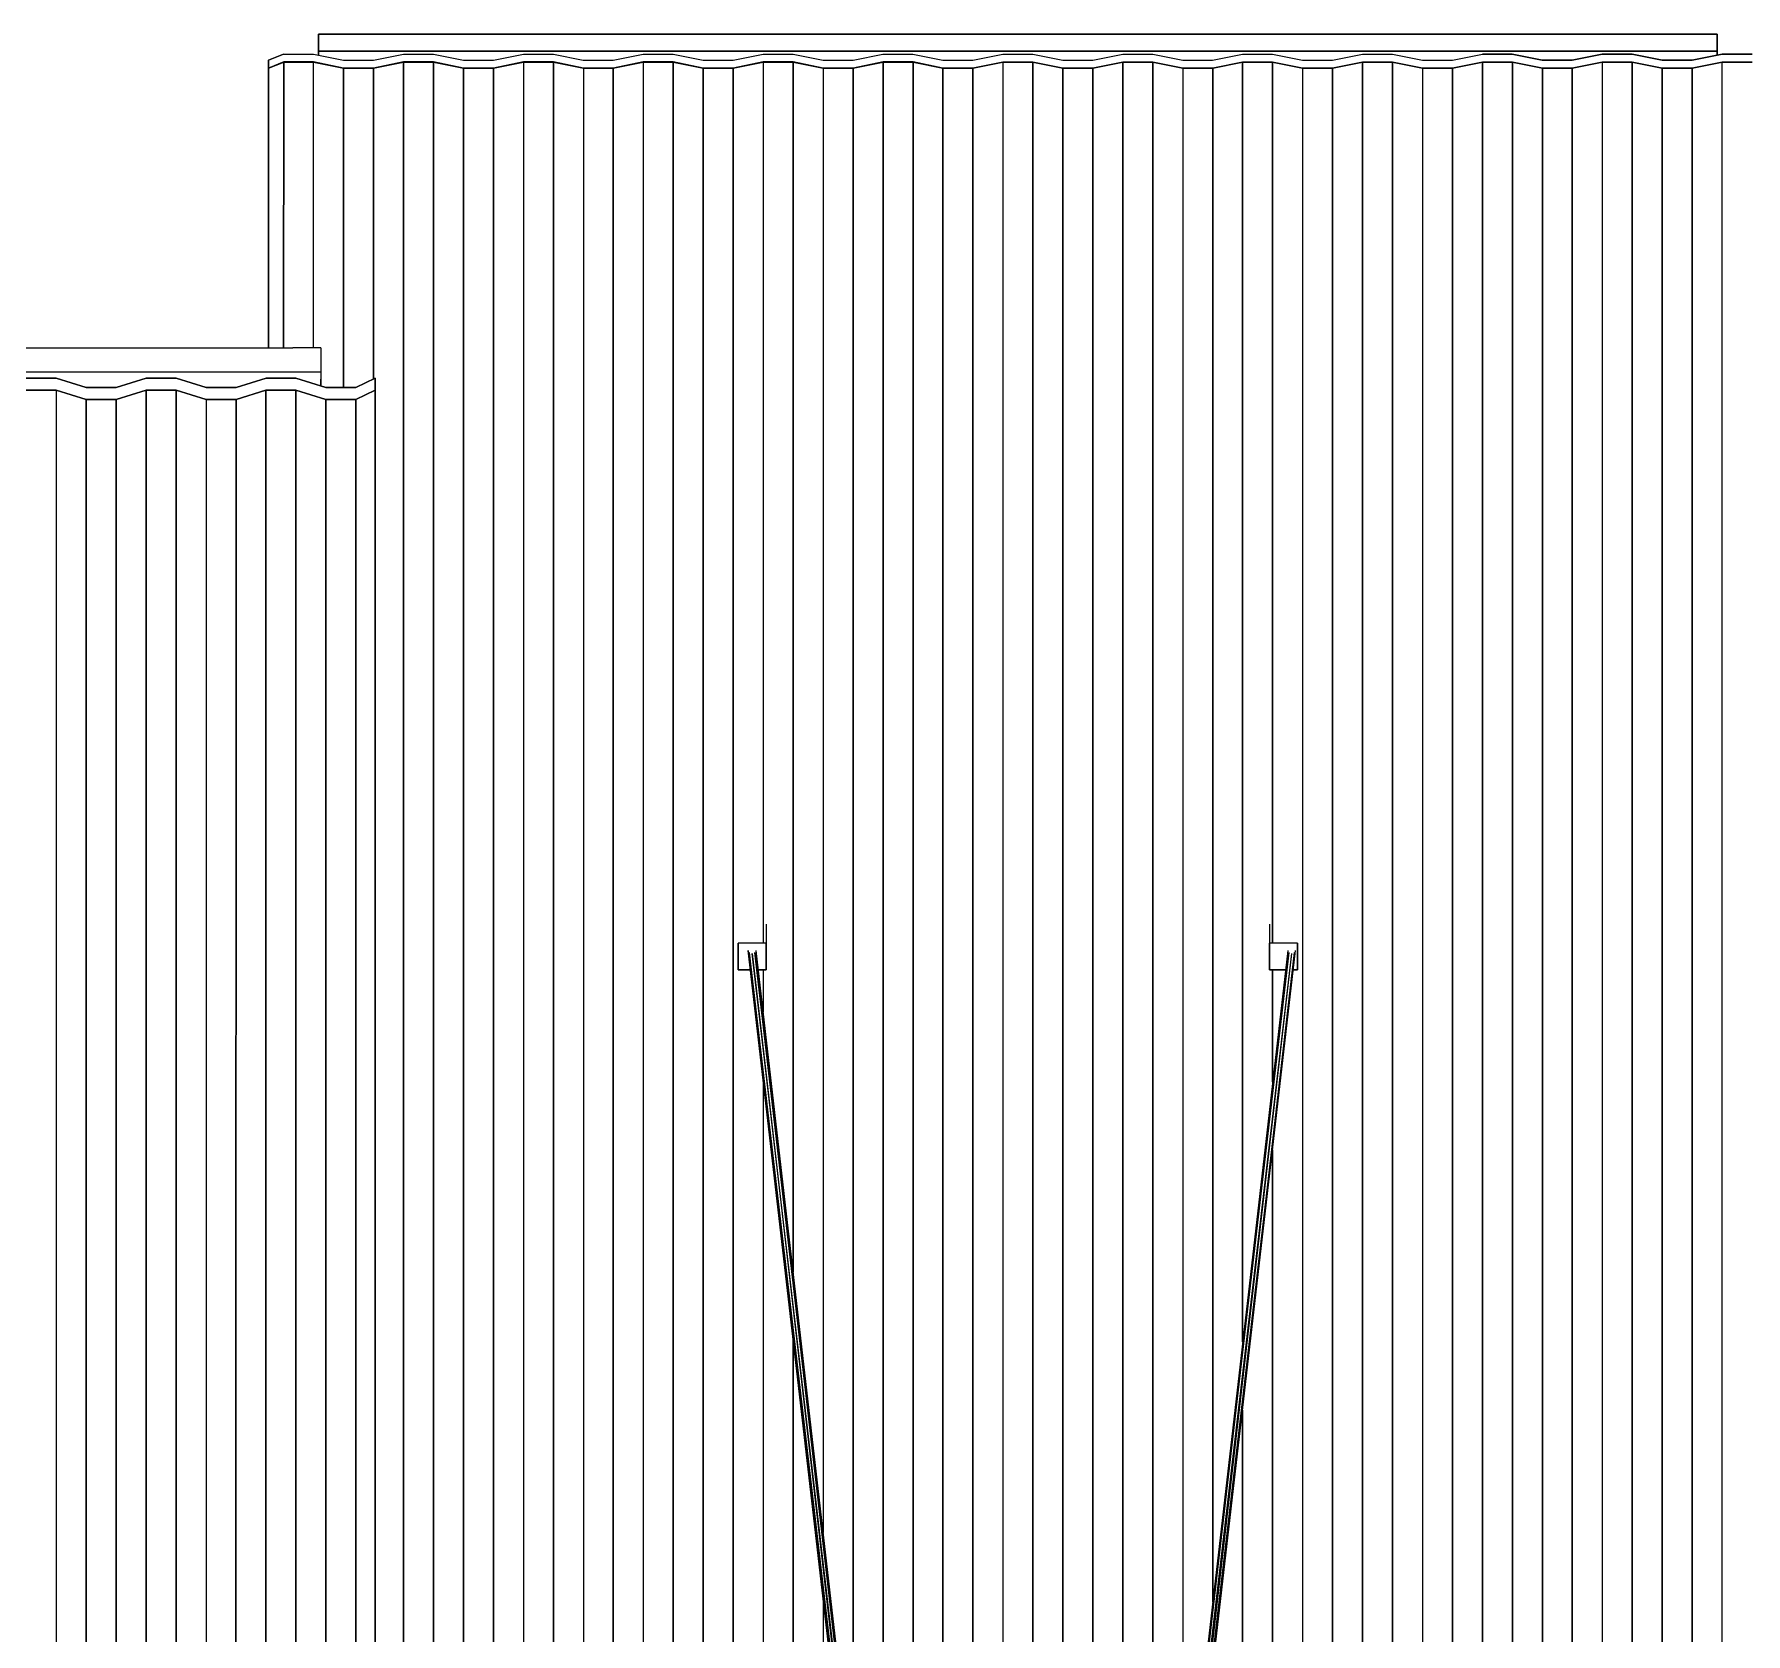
# Model space of a CAD drawing. Extents: x -32 to 51.8, y -51.6 to -5.5.
# Drawn here: x 0.454 to 5.349, y -16.562 to -11.988 of the extents above; entities that cross this region are included whole.
import ezdxf

# ---------------------------------------------------------------- set-up
doc = ezdxf.new("R2010")
doc.units = 0
doc.header["$MEASUREMENT"] = 0
doc.layers.get('0').update_dxf_attribs({"linetype": 'CONTINUOUS'})
doc.layers.add('hachures', color=5, linetype='CONTINUOUS')

msp = doc.modelspace()

# ---------------------------------------------------------------- linework, layer by layer
for p, q in [((1.2671, -12.0473), (1.2671, -11.9877)), ((1.2671, -11.9877), (1.2671, -12.0363)), ((1.3472, -11.9877), (1.2672, -11.9877)), ((1.2672, -12.0363), (1.2672, -11.9877)), ((1.2672, -11.9877), (1.3472, -11.9877)), ((5.1872, -11.9877), (1.3472, -11.9877)), ((1.3472, -11.9877), (5.1872, -11.9877)), ((5.2672, -11.9877), (5.1872, -11.9877)), ((5.1872, -11.9877), (5.2672, -11.9877)), ((5.2671, -12.0363), (5.2671, -11.9877)), ((5.2671, -11.9877), (5.2671, -11.9877)), ((5.2672, -11.9877), (5.2672, -12.0363)), ((1.2671, -12.0363), (1.2671, -12.0473)), ((1.2672, -12.0473), (1.2672, -12.0363)), ((1.2672, -12.0363), (1.3472, -12.0363)), ((1.3472, -12.0363), (1.2672, -12.0363)), ((1.3472, -12.0363), (5.1872, -12.0363)), ((5.1872, -12.0363), (1.3472, -12.0363)), ((5.1872, -12.0363), (5.2672, -12.0363)), ((5.2672, -12.0363), (5.1872, -12.0363)), ((5.2671, -12.0474), (5.2671, -12.0363)), ((5.2672, -12.0363), (5.2672, -12.0474)), ((1.1236, -12.062), (1.167, -12.0443)), ((1.167, -12.0444), (1.1236, -12.0621)), ((1.1237, -12.0847), (1.1236, -12.062)), ((1.1236, -12.0621), (1.1236, -12.885)), ((1.1236, -12.0621), (1.1237, -12.0848)), ((1.1672, -12.067), (1.1237, -12.0847)), ((1.1237, -12.0848), (1.1672, -12.0671)), ((1.1237, -12.885), (1.1237, -12.0848)), ((1.167, -12.0443), (1.2528, -12.0443)), ((1.167, -12.0671), (1.167, -12.067)), ((1.2529, -12.067), (1.1672, -12.067)), ((1.1672, -12.0671), (1.2529, -12.0671)), ((1.2528, -12.0443), (1.3385, -12.062)), ((1.2528, -12.067), (1.2528, -12.0671)), ((1.3386, -12.0847), (1.2529, -12.067)), ((1.2529, -12.0671), (1.3386, -12.0848)), ((1.3385, -12.062), (1.4242, -12.062)), ((1.3385, -12.0847), (1.3385, -12.0848)), ((1.3385, -12.0848), (1.3385, -12.0847)), ((1.4243, -12.0847), (1.3386, -12.0847)), ((1.3386, -12.0848), (1.4243, -12.0848)), ((1.4242, -12.062), (1.5099, -12.0443)), ((1.4242, -12.0847), (1.4242, -12.0848)), ((1.51, -12.067), (1.4243, -12.0847)), ((1.4243, -12.0848), (1.51, -12.0671)), ((1.5099, -12.0443), (1.5956, -12.0443)), ((1.5099, -12.067), (1.5099, -12.0671)), ((1.5099, -12.0671), (1.5099, -12.067)), ((1.5957, -12.067), (1.51, -12.067)), ((1.51, -12.0671), (1.5957, -12.0671)), ((1.5956, -12.0443), (1.6813, -12.062)), ((1.5956, -12.067), (1.5956, -12.0671)), ((1.6814, -12.0847), (1.5957, -12.067)), ((1.5957, -12.0671), (1.6814, -12.0848)), ((1.6813, -12.062), (1.767, -12.062)), ((1.6813, -12.0848), (1.6813, -12.0847)), ((1.6813, -12.0847), (1.6813, -12.0848)), ((1.7672, -12.0847), (1.6814, -12.0847)), ((1.6814, -12.0848), (1.7672, -12.0848)), ((1.767, -12.062), (1.8528, -12.0443)), ((1.767, -12.0848), (1.767, -12.0847)), ((1.767, -12.0847), (1.767, -12.0848)), ((1.8529, -12.067), (1.7672, -12.0847)), ((1.7672, -12.0848), (1.8529, -12.0671)), ((1.8528, -12.0443), (1.9385, -12.0443)), ((1.8528, -12.0671), (1.8528, -12.067)), ((1.9386, -12.067), (1.8529, -12.067)), ((1.8529, -12.0671), (1.9386, -12.0671)), ((1.9385, -12.0443), (2.0242, -12.062)), ((1.9385, -12.0671), (1.9385, -12.067)), ((1.9385, -12.067), (1.9385, -12.0671)), ((2.0243, -12.0847), (1.9386, -12.067)), ((1.9386, -12.0671), (2.0243, -12.0848)), ((2.0242, -12.062), (2.1099, -12.062)), ((2.0242, -12.0848), (2.0242, -12.0847)), ((2.11, -12.0847), (2.0243, -12.0847)), ((2.0243, -12.0848), (2.11, -12.0848)), ((2.1099, -12.062), (2.1956, -12.0443)), ((2.1099, -12.0848), (2.1099, -12.0847)), ((2.1099, -12.0847), (2.1099, -12.0848)), ((2.1957, -12.067), (2.11, -12.0847)), ((2.11, -12.0848), (2.1957, -12.0671)), ((2.1956, -12.0443), (2.2813, -12.0443)), ((2.1956, -12.0671), (2.1956, -12.067)), ((2.2814, -12.067), (2.1957, -12.067)), ((2.1957, -12.0671), (2.2814, -12.0671)), ((2.2813, -12.0443), (2.367, -12.062)), ((2.2813, -12.0671), (2.2813, -12.067)), ((2.2813, -12.067), (2.2813, -12.0671)), ((2.3672, -12.0847), (2.2814, -12.067)), ((2.2814, -12.0671), (2.3672, -12.0848)), ((2.367, -12.062), (2.4528, -12.062)), ((2.367, -12.0848), (2.367, -12.0847)), ((2.4529, -12.0847), (2.3672, -12.0847)), ((2.3672, -12.0848), (2.4529, -12.0848)), ((2.4528, -12.062), (2.5385, -12.0443)), ((2.4528, -12.0848), (2.4528, -12.0847)), ((2.4528, -12.0847), (2.4528, -12.0848)), ((2.5386, -12.067), (2.4529, -12.0847)), ((2.4529, -12.0848), (2.5386, -12.0671)), ((2.5385, -12.0443), (2.6242, -12.0443)), ((2.5385, -12.0671), (2.5385, -12.0671)), ((2.6243, -12.067), (2.5386, -12.067)), ((2.5386, -12.0671), (2.6243, -12.0671)), ((2.6242, -12.0443), (2.7099, -12.062)), ((2.6242, -12.0671), (2.6242, -12.067)), ((2.6242, -12.067), (2.6242, -12.0671)), ((2.71, -12.0847), (2.6243, -12.067)), ((2.6243, -12.0671), (2.71, -12.0848)), ((2.7099, -12.062), (2.7956, -12.062)), ((2.7099, -12.0848), (2.7099, -12.0847)), ((2.7957, -12.0847), (2.71, -12.0847)), ((2.71, -12.0848), (2.7957, -12.0848)), ((2.7956, -12.062), (2.8813, -12.0443)), ((2.7956, -12.0848), (2.7956, -12.0847)), ((2.7956, -12.0847), (2.7956, -12.0848)), ((2.8814, -12.067), (2.7957, -12.0847)), ((2.7957, -12.0848), (2.8814, -12.0671)), ((2.8813, -12.0443), (2.967, -12.0443)), ((2.8813, -12.0671), (2.8813, -12.0671)), ((2.9672, -12.067), (2.8814, -12.067)), ((2.8814, -12.0671), (2.9672, -12.0671)), ((2.967, -12.0443), (3.0528, -12.0621)), ((2.967, -12.0671), (2.967, -12.067)), ((2.967, -12.067), (2.967, -12.0671)), ((3.0529, -12.0847), (2.9672, -12.067)), ((2.9672, -12.0671), (3.0529, -12.0848)), ((3.0528, -12.0621), (3.1385, -12.0621)), ((3.0528, -12.0848), (3.0528, -12.0847)), ((3.1386, -12.0848), (3.0529, -12.0847)), ((3.0529, -12.0848), (3.1386, -12.0848)), ((3.1385, -12.0621), (3.2242, -12.0444)), ((3.1385, -12.0848), (3.1385, -12.0848)), ((3.1385, -12.0848), (3.1385, -12.0848)), ((3.1386, -12.0848), (3.2243, -12.0671)), ((3.2243, -12.0671), (3.1386, -12.0848)), ((3.2242, -12.0444), (3.3099, -12.0444)), ((3.2242, -12.0671), (3.2242, -12.0671)), ((3.2243, -12.0671), (3.31, -12.0671)), ((3.31, -12.0671), (3.2243, -12.0671)), ((3.3099, -12.0444), (3.3956, -12.0621)), ((3.3099, -12.0671), (3.3099, -12.0671)), ((3.3099, -12.0671), (3.3099, -12.0671)), ((3.31, -12.0671), (3.3957, -12.0848)), ((3.3957, -12.0848), (3.31, -12.0671)), ((3.3956, -12.0621), (3.4813, -12.0621)), ((3.3956, -12.0848), (3.3956, -12.0847)), ((3.3956, -12.0847), (3.3956, -12.0848)), ((3.3957, -12.0848), (3.4814, -12.0848)), ((3.4814, -12.0848), (3.3957, -12.0848)), ((3.4813, -12.0621), (3.567, -12.0444)), ((3.4813, -12.0848), (3.4813, -12.0848)), ((3.4813, -12.0848), (3.4813, -12.0848)), ((3.4814, -12.0848), (3.5672, -12.0671)), ((3.5672, -12.0671), (3.4814, -12.0848)), ((3.567, -12.0444), (3.6528, -12.0444)), ((3.567, -12.0671), (3.567, -12.0671)), ((3.5672, -12.0671), (3.6529, -12.0671)), ((3.6529, -12.0671), (3.5672, -12.0671)), ((3.6528, -12.0444), (3.7385, -12.0621)), ((3.6528, -12.0671), (3.6528, -12.0671)), ((3.6528, -12.0671), (3.6528, -12.0671)), ((3.6529, -12.0671), (3.7386, -12.0848)), ((3.7386, -12.0848), (3.6529, -12.0671)), ((3.7385, -12.0621), (3.8242, -12.0621)), ((3.7385, -12.0848), (3.7385, -12.0847)), ((3.7385, -12.0847), (3.7385, -12.0848)), ((3.7386, -12.0848), (3.8243, -12.0848)), ((3.8243, -12.0848), (3.7386, -12.0848)), ((3.8242, -12.0621), (3.9099, -12.0444)), ((3.8242, -12.0848), (3.8242, -12.0848)), ((3.8242, -12.0848), (3.8242, -12.0848)), ((3.8243, -12.0848), (3.91, -12.0671)), ((3.91, -12.0671), (3.8243, -12.0848)), ((3.9099, -12.0444), (3.9956, -12.0444)), ((3.9099, -12.0671), (3.9099, -12.0671)), ((3.91, -12.0671), (3.9957, -12.0671)), ((3.9957, -12.0671), (3.91, -12.0671)), ((3.9956, -12.0444), (4.0813, -12.0621)), ((3.9956, -12.0671), (3.9956, -12.0671)), ((3.9956, -12.0671), (3.9956, -12.0671)), ((3.9957, -12.0671), (4.0814, -12.0848)), ((4.0814, -12.0848), (3.9957, -12.0671)), ((4.0813, -12.0621), (4.167, -12.0621)), ((4.0813, -12.0848), (4.0813, -12.0848)), ((4.0814, -12.0848), (4.1672, -12.0848)), ((4.1672, -12.0848), (4.0814, -12.0848)), ((4.167, -12.0621), (4.2528, -12.0444)), ((4.167, -12.0848), (4.167, -12.0848)), ((4.167, -12.0848), (4.167, -12.0848)), ((4.1672, -12.0848), (4.2529, -12.0671)), ((4.2529, -12.0671), (4.1672, -12.0848)), ((4.2528, -12.0444), (4.3385, -12.0444)), ((4.2528, -12.0671), (4.2528, -12.0671)), ((4.2528, -12.0671), (4.2528, -12.0671)), ((4.2529, -12.0671), (4.3386, -12.0671)), ((4.3386, -12.0671), (4.2529, -12.0671)), ((4.3385, -12.0444), (4.4242, -12.0621)), ((4.3385, -12.0671), (4.3385, -12.0671)), ((4.3385, -12.0671), (4.3385, -12.0671)), ((4.3386, -12.0671), (4.4243, -12.0848)), ((4.4243, -12.0848), (4.3386, -12.0671)), ((4.4242, -12.0621), (4.5099, -12.0621)), ((4.4242, -12.0848), (4.4242, -12.0848)), ((4.4243, -12.0848), (4.51, -12.0848)), ((4.51, -12.0848), (4.4243, -12.0848)), ((4.5099, -12.0621), (4.5956, -12.0444)), ((4.5099, -12.0848), (4.5099, -12.0848)), ((4.5099, -12.0848), (4.5099, -12.0848)), ((4.51, -12.0848), (4.5957, -12.0671)), ((4.5957, -12.0671), (4.51, -12.0848)), ((4.6813, -12.0444), (4.5956, -12.0444)), ((4.5956, -12.0444), (4.6813, -12.0444)), ((4.5956, -12.0671), (4.5956, -12.0671)), ((4.5956, -12.0671), (4.5956, -12.0671)), ((4.5957, -12.0671), (4.6814, -12.0671)), ((4.6814, -12.0671), (4.5957, -12.0671)), ((4.767, -12.0621), (4.6813, -12.0444)), ((4.6813, -12.0444), (4.767, -12.0621)), ((4.6813, -12.0671), (4.6813, -12.0671)), ((4.6813, -12.0671), (4.6813, -12.0671)), ((4.6814, -12.0671), (4.7672, -12.0848)), ((4.7672, -12.0848), (4.6814, -12.0671)), ((4.8528, -12.0621), (4.767, -12.0621)), ((4.767, -12.0621), (4.8528, -12.0621)), ((4.767, -12.0848), (4.767, -12.0848)), ((4.767, -12.0848), (4.767, -12.0848)), ((4.7672, -12.0848), (4.8529, -12.0848)), ((4.8529, -12.0848), (4.7672, -12.0848)), ((4.9385, -12.0444), (4.8528, -12.0621)), ((4.8528, -12.0621), (4.9385, -12.0444)), ((4.8528, -12.0848), (4.8528, -12.0848)), ((4.8528, -12.0848), (4.8528, -12.0848)), ((4.8529, -12.0848), (4.9386, -12.0671)), ((4.9386, -12.0671), (4.8529, -12.0848)), ((5.0242, -12.0444), (4.9385, -12.0444)), ((4.9385, -12.0444), (5.0242, -12.0444)), ((4.9385, -12.0672), (4.9385, -12.0671)), ((4.9385, -12.0671), (4.9385, -12.0672)), ((4.9386, -12.0671), (5.0243, -12.0671)), ((5.0243, -12.0671), (4.9386, -12.0671)), ((5.1099, -12.0621), (5.0242, -12.0444)), ((5.0242, -12.0444), (5.1099, -12.0621)), ((5.0242, -12.0671), (5.0242, -12.0671)), ((5.0242, -12.0671), (5.0242, -12.0671)), ((5.0243, -12.0671), (5.11, -12.0848)), ((5.11, -12.0848), (5.0243, -12.0671)), ((5.1956, -12.0621), (5.1099, -12.0621)), ((5.1099, -12.0621), (5.1956, -12.0621)), ((5.1099, -12.0848), (5.1099, -12.0848)), ((5.1099, -12.0848), (5.1099, -12.0848)), ((5.11, -12.0848), (5.1957, -12.0848)), ((5.1957, -12.0848), (5.11, -12.0848)), ((5.2813, -12.0444), (5.1956, -12.0621)), ((5.1956, -12.0621), (5.2813, -12.0444)), ((5.1956, -12.0848), (5.1956, -12.0848)), ((5.1956, -12.0848), (5.1956, -12.0848)), ((5.1957, -12.0848), (5.2814, -12.0671)), ((5.2814, -12.0671), (5.1957, -12.0848)), ((5.367, -12.0444), (5.2813, -12.0444)), ((5.2813, -12.0444), (5.367, -12.0444)), ((5.2813, -12.0672), (5.2813, -12.0671)), ((5.2813, -12.0671), (5.2813, -12.0672)), ((5.2814, -12.0671), (5.3672, -12.0671)), ((5.3672, -12.0671), (5.2814, -12.0671)), ((-2.6462, -12.8849), (1.1938, -12.885)), ((1.2738, -12.885), (1.1938, -12.885)), ((1.2738, -12.885), (1.2738, -12.9546)), ((1.1938, -12.9546), (-2.6462, -12.9546)), ((0.5166, -12.9711), (0.4309, -12.971)), ((0.4309, -12.9711), (0.5166, -12.9711)), ((0.5166, -12.9711), (0.6023, -12.9979)), ((0.5166, -12.9711), (0.5166, -12.9711)), ((0.6023, -12.9979), (0.5166, -12.9711)), ((0.5166, -12.9711), (0.5166, -12.9711)), ((0.7738, -12.9711), (0.6881, -12.9979)), ((0.6881, -12.9979), (0.7738, -12.9711)), ((0.7738, -12.9711), (0.7738, -12.9711)), ((0.7738, -12.9711), (0.8595, -12.9711)), ((0.8595, -12.9711), (0.7738, -12.9711)), ((0.7738, -12.9711), (0.7738, -12.9711)), ((0.8595, -12.9711), (0.9452, -12.9979)), ((0.9452, -12.9979), (0.8595, -12.9711)), ((0.8595, -12.9711), (0.8595, -12.9711)), ((1.0309, -12.9979), (1.1166, -12.9711)), ((1.1166, -12.9711), (1.0309, -12.9979)), ((1.1166, -12.9711), (1.2023, -12.9711)), ((1.1166, -12.9711), (1.1166, -12.9711)), ((1.2023, -12.9711), (1.1166, -12.9711)), ((1.2738, -12.9546), (1.1938, -12.9546)), ((1.2023, -12.9711), (1.2881, -12.9979)), ((1.2023, -12.9711), (1.2023, -12.9711)), ((1.2881, -12.9979), (1.2023, -12.9711)), ((1.2023, -12.9711), (1.2023, -12.9711)), ((1.2738, -12.9546), (1.2724, -12.993)), ((1.2738, -12.9546), (1.2738, -12.9934)), ((1.4291, -12.9711), (1.3738, -12.9979)), ((1.3738, -12.9979), (1.4291, -12.9711)), ((1.429, -20.0044), (1.4291, -12.9711)), ((1.429, -13.0055), (1.4291, -12.9711)), ((1.4291, -12.9711), (1.429, -13.0055)), ((1.4291, -12.9713), (1.429, -20.0044)), ((1.4291, -12.9711), (1.4291, -12.9711)), ((0.4308, -13.0055), (0.5165, -13.0055)), ((0.5165, -13.0055), (0.4308, -13.0055)), ((0.5165, -13.0055), (0.6022, -13.0323)), ((0.6022, -13.0323), (0.5165, -13.0055)), ((0.6881, -12.9979), (0.6023, -12.9979)), ((0.6023, -12.9979), (0.6023, -12.9979)), ((0.6023, -12.9979), (0.6881, -12.9979)), ((0.6023, -12.9979), (0.6023, -12.9979)), ((0.7736, -13.0055), (0.6879, -13.0323)), ((0.6879, -13.0323), (0.7736, -13.0055)), ((0.6881, -12.9979), (0.6881, -12.9979)), ((0.8594, -13.0055), (0.7736, -13.0055)), ((0.7736, -13.0055), (0.8594, -13.0055)), ((0.8594, -13.0055), (0.9451, -13.0323)), ((0.9451, -13.0323), (0.8594, -13.0055)), ((0.9452, -12.9979), (1.0309, -12.9979)), ((0.9452, -12.9979), (0.9452, -12.9979)), ((1.0309, -12.9979), (0.9452, -12.9979)), ((0.9452, -12.9979), (0.9452, -12.9979)), ((1.1165, -13.0055), (1.0308, -13.0323)), ((1.0308, -13.0323), (1.1165, -13.0055)), ((1.0309, -12.9979), (1.0309, -12.9979)), ((1.0309, -12.9979), (1.0309, -12.9979)), ((1.2022, -13.0055), (1.1165, -13.0055)), ((1.1165, -13.0055), (1.2022, -13.0055)), ((1.2879, -13.0323), (1.2022, -13.0055)), ((1.2022, -13.0055), (1.2879, -13.0323)), ((1.2881, -12.9979), (1.3738, -12.9979)), ((1.2881, -12.9979), (1.2881, -12.9979)), ((1.3738, -12.9979), (1.2881, -12.9979)), ((1.2881, -12.9979), (1.2881, -12.9979)), ((1.3736, -13.0323), (1.429, -13.0055)), ((1.429, -13.0055), (1.3736, -13.0323)), ((1.4289, -20.0389), (1.429, -13.0055)), ((0.6879, -13.0323), (0.6022, -13.0323)), ((0.6022, -13.0323), (0.6879, -13.0323)), ((0.9451, -13.0323), (1.0308, -13.0323)), ((1.0308, -13.0323), (0.9451, -13.0323)), ((1.3736, -13.0323), (1.2879, -13.0323)), ((1.2879, -13.0323), (1.3736, -13.0323)), ((1.3736, -20.0657), (1.3736, -13.0323)), ((1.3738, -13.0323), (1.3738, -13.0323)), ((1.3738, -13.0323), (1.3738, -13.0323)), ((2.5471, -14.5331), (2.5471, -14.5874)), ((3.9871, -14.5331), (3.9871, -14.5874)), ((2.4671, -14.5874), (2.4671, -14.663)), ((2.5471, -14.5874), (2.4671, -14.5874)), ((2.4671, -14.663), (2.4671, -14.5874)), ((2.5471, -14.5874), (2.5471, -14.663)), ((2.5471, -14.663), (2.5471, -14.5874)), ((3.9871, -14.5874), (3.9871, -14.663)), ((4.0671, -14.5874), (3.9871, -14.5874)), ((3.9871, -14.663), (3.9871, -14.5874)), ((4.0671, -14.5874), (4.0671, -14.663)), ((4.0671, -14.663), (4.0671, -14.5874)), ((2.4959, -14.6086), (3.1307, -20.1205)), ((3.1334, -20.1205), (2.4959, -14.6086)), ((3.1411, -20.1205), (2.4992, -14.6142)), ((3.1334, -20.1205), (2.4992, -14.6142)), ((3.1493, -20.1205), (2.5071, -14.6165)), ((2.5071, -14.6165), (3.1412, -20.1205)), ((3.1531, -20.1205), (2.5151, -14.6142)), ((2.5151, -14.6142), (3.1493, -20.1205)), ((3.1532, -20.1205), (2.5184, -14.6086)), ((2.5471, -14.6088), (2.5471, -14.663)), ((4.0389, -14.6086), (3.404, -20.1205)), ((4.0422, -14.6142), (3.404, -20.1205)), ((3.4078, -20.1205), (4.0422, -14.6142)), ((4.0501, -14.6165), (3.4079, -20.1205)), ((4.0501, -14.6165), (3.416, -20.1205)), ((4.0581, -14.6142), (3.4161, -20.1205)), ((3.4237, -20.1205), (4.0581, -14.6142)), ((3.4238, -20.1205), (4.0614, -14.6086)), ((3.4265, -20.1205), (4.0614, -14.6086)), ((2.4671, -14.663), (2.5022, -14.663)), ((2.5022, -14.663), (2.4671, -14.663)), ((2.5246, -14.663), (2.5471, -14.663)), ((2.5471, -14.663), (2.5246, -14.663)), ((2.5386, -14.663), (2.5386, -14.7839)), ((4.0326, -14.663), (3.9871, -14.663)), ((3.9871, -14.663), (3.9871, -14.663)), ((3.9871, -14.663), (4.0326, -14.663)), ((3.9957, -14.663), (3.9957, -14.9835)), ((3.9957, -14.9835), (3.9957, -14.663)), ((4.0671, -14.663), (4.0551, -14.663)), ((4.0551, -14.663), (4.0671, -14.663)), ((4.0671, -14.663), (4.0671, -14.663))]:
    msp.add_line(p, q)
at = {"layer": 'hachures'}
for p, q in [((1.1671, -12.885), (1.1672, -12.0671)), ((1.1672, -12.0671), (1.1671, -12.885)), ((1.2529, -12.885), (1.2529, -12.0671)), ((1.3386, -12.0848), (1.3386, -12.9979)), ((1.3386, -12.9979), (1.3386, -12.0848)), ((1.4243, -12.9734), (1.4243, -12.0848)), ((1.4243, -12.0848), (1.4243, -12.9734)), ((1.51, -19.7089), (1.51, -12.0671)), ((1.51, -12.0671), (1.51, -19.7089)), ((1.5957, -19.7089), (1.5957, -12.0671)), ((1.5957, -12.0671), (1.5957, -19.7089)), ((1.6814, -12.0848), (1.6814, -19.7266)), ((1.6814, -19.7266), (1.6814, -12.0848)), ((1.7672, -12.0848), (1.7671, -19.7266)), ((1.7671, -19.7266), (1.7672, -12.0848)), ((1.8529, -12.0671), (1.8528, -19.7089)), ((1.9386, -12.0671), (1.9385, -19.7089)), ((1.9385, -19.7089), (1.9386, -12.0671)), ((2.0243, -12.0848), (2.0242, -19.7267)), ((2.11, -12.0848), (2.11, -19.7266)), ((2.11, -19.7266), (2.11, -12.0848)), ((2.1957, -12.0671), (2.1957, -19.709)), ((2.2814, -12.0671), (2.2814, -19.7089)), ((2.2814, -19.7089), (2.2814, -12.0671)), ((2.3672, -12.0848), (2.3671, -19.7266)), ((2.3671, -19.7266), (2.3672, -12.0848)), ((2.4529, -12.0848), (2.4528, -19.7266)), ((2.4528, -19.7266), (2.4529, -12.0848)), ((2.5386, -12.0671), (2.5386, -14.5874)), ((2.6243, -12.0671), (2.6243, -15.5281)), ((2.6243, -15.5281), (2.6243, -12.0671)), ((2.71, -12.0848), (2.71, -16.2723)), ((2.7957, -12.0848), (2.7957, -17.0165)), ((2.7957, -17.0165), (2.7957, -12.0848)), ((2.8814, -12.0671), (2.8814, -17.7607)), ((2.8814, -17.7607), (2.8814, -12.0671)), ((2.9672, -12.0671), (2.9671, -18.5049)), ((2.9671, -18.5049), (2.9672, -12.0671)), ((3.0529, -12.0848), (3.0528, -19.2491)), ((3.0528, -19.2491), (3.0529, -12.0848)), ((3.1386, -12.0848), (3.1385, -19.7266)), ((3.1385, -19.7266), (3.1386, -12.0848)), ((3.2243, -12.0671), (3.2242, -19.709)), ((3.31, -12.0671), (3.31, -19.7089)), ((3.31, -19.7089), (3.31, -12.0671)), ((3.3957, -12.0848), (3.3957, -19.7266)), ((3.3957, -19.7266), (3.3957, -12.0848)), ((3.4814, -12.0848), (3.4814, -19.4487)), ((3.4814, -19.4487), (3.4814, -12.0848)), ((3.5672, -12.0671), (3.5671, -18.7045)), ((3.5671, -18.7045), (3.5672, -12.0671)), ((3.6529, -12.0671), (3.6528, -17.9603)), ((3.6528, -17.9603), (3.6529, -12.0671)), ((3.7386, -12.0848), (3.7385, -17.2161)), ((3.8243, -12.0848), (3.8243, -16.4719)), ((3.8243, -16.4719), (3.8243, -12.0848)), ((3.91, -12.0671), (3.91, -15.7277)), ((3.91, -15.7277), (3.91, -12.0671)), ((3.9957, -12.0671), (3.9957, -14.5874)), ((3.9957, -14.5874), (3.9957, -12.0671)), ((4.0814, -12.0848), (4.0814, -19.7267)), ((4.1672, -12.0848), (4.1671, -19.7267)), ((4.1671, -19.7267), (4.1672, -12.0848)), ((4.2529, -12.0671), (4.2528, -19.709)), ((4.2528, -19.709), (4.2529, -12.0671)), ((4.3386, -12.0671), (4.3385, -19.709)), ((4.3385, -19.709), (4.3386, -12.0671)), ((4.4243, -12.0848), (4.4242, -19.7267)), ((4.51, -12.0848), (4.51, -19.7267)), ((4.51, -19.7267), (4.51, -12.0848)), ((4.5957, -12.0671), (4.5957, -19.709)), ((4.5957, -19.709), (4.5957, -12.0671)), ((4.6814, -12.0671), (4.6814, -19.709)), ((4.6814, -19.709), (4.6814, -12.0671)), ((4.7672, -12.0848), (4.7671, -19.7267)), ((4.7671, -19.7267), (4.7672, -12.0848)), ((4.8529, -12.0848), (4.8528, -19.7267)), ((4.8528, -19.7267), (4.8529, -12.0848)), ((4.9386, -12.0671), (4.9385, -19.709)), ((5.0243, -12.0671), (5.0242, -19.709)), ((5.0242, -19.709), (5.0243, -12.0671)), ((5.11, -12.0848), (5.11, -19.7267)), ((5.11, -19.7267), (5.11, -12.0848)), ((5.1957, -12.0848), (5.1957, -19.4997)), ((5.1957, -19.4997), (5.1957, -12.0848)), ((5.2814, -19.2709), (5.2814, -12.0671)), ((0.5165, -13.0055), (0.5164, -20.0389)), ((0.7736, -13.0055), (0.7736, -20.0389)), ((0.7736, -20.0389), (0.7736, -13.0055)), ((0.8593, -20.0389), (0.8594, -13.0055)), ((0.8594, -13.0055), (0.8593, -20.0389)), ((1.1165, -13.0055), (1.1164, -20.0389)), ((1.1164, -20.0389), (1.1165, -13.0055)), ((1.2022, -13.0055), (1.2022, -20.0389)), ((1.2022, -20.0389), (1.2022, -13.0055)), ((0.6022, -13.0323), (0.6022, -20.0657)), ((0.6022, -20.0657), (0.6022, -13.0323)), ((0.6879, -13.0323), (0.6879, -20.0657)), ((0.6879, -20.0657), (0.6879, -13.0323)), ((0.9451, -13.0323), (0.945, -20.0657)), ((1.0308, -13.0323), (1.0307, -20.0657)), ((1.0307, -20.0657), (1.0308, -13.0323)), ((1.2879, -13.0323), (1.2879, -20.0657)), ((1.2879, -20.0657), (1.2879, -13.0323)), ((1.3736, -13.0323), (1.3736, -20.0657)), ((2.5386, -14.9791), (2.5385, -19.709)), ((3.9957, -15.1787), (3.9957, -19.709)), ((3.9957, -19.709), (3.9957, -15.1787)), ((2.6243, -15.7234), (2.6242, -19.7089)), ((2.6242, -19.7089), (2.6243, -15.7234)), ((3.91, -15.9229), (3.91, -19.709)), ((3.91, -19.709), (3.91, -15.9229)), ((2.71, -16.4676), (2.71, -19.7267))]:
    msp.add_line(p, q, dxfattribs=at)

doc.saveas('drawing.dxf')
